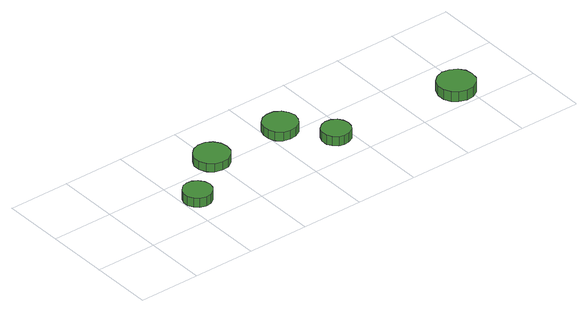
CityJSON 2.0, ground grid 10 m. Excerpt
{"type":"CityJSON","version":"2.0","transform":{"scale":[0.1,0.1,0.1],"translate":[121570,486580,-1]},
"CityObjects":{
"tree1":{"type":"SolitaryVegetationObject","attributes":{"function":"something"}},
"tree2":{"type":"SolitaryVegetationObject","attributes":{"function":"something"},"geometry":[{"type":"MultiSurface","lod":"1","boundaries":[[[0,1,2,3,4,5,6,7,8,9,10,11,12,13,14]],[[15,16,17,18,19,20,21,22,23,24,25,26,27,28,29]],[[0,29,28,1]],[[1,28,27,2]],[[2,27,26,3]],[[3,26,25,4]],[[4,25,24,5]],[[5,24,23,6]],[[6,23,22,7]],[[7,22,21,8]],[[8,21,20,9]],[[9,20,19,10]],[[10,19,18,11]],[[11,18,17,12]],[[12,17,16,13]],[[13,16,15,14]],[[14,15,29,0]]]}]},
"tree3":{"type":"SolitaryVegetationObject","attributes":{"function":"something"},"geometry":[{"type":"MultiSurface","lod":"1","boundaries":[[[30,31,32,33,34,35,36,37,38,39,40,41,42,43,44]],[[45,46,47,48,49,50,51,52,53,54,55,56,57,58,59]],[[30,59,58,31]],[[31,58,57,32]],[[32,57,56,33]],[[33,56,55,34]],[[34,55,54,35]],[[35,54,53,36]],[[36,53,52,37]],[[37,52,51,38]],[[38,51,50,39]],[[39,50,49,40]],[[40,49,48,41]],[[41,48,47,42]],[[42,47,46,43]],[[43,46,45,44]],[[44,45,59,30]]]}]},
"tree4":{"type":"SolitaryVegetationObject","attributes":{"function":"something"}},
"tree5":{"type":"SolitaryVegetationObject","attributes":{"function":"something"},"geometry":[{"type":"MultiSurface","lod":"1","boundaries":[[[60,61,62,63,64,65,66,67,68,69,70,71,72,73,74]],[[75,76,77,78,79,80,81,82,83,84,85,86,87,88,89]],[[60,89,88,61]],[[61,88,87,62]],[[62,87,86,63]],[[63,86,85,64]],[[64,85,84,65]],[[65,84,83,66]],[[66,83,82,67]],[[67,82,81,68]],[[68,81,80,69]],[[69,80,79,70]],[[70,79,78,71]],[[71,78,77,72]],[[72,77,76,73]],[[73,76,75,74]],[[74,75,89,60]]]}]},
"tree6":{"type":"SolitaryVegetationObject","attributes":{"function":"something"},"geometry":[{"type":"MultiSurface","lod":"1","boundaries":[[[90,91,92,93,94,95,96,97,98,99,100,101,102,103,104]],[[105,106,107,108,109,110,111,112,113,114,115,116,117,118,119]],[[90,119,118,91]],[[91,118,117,92]],[[92,117,116,93]],[[93,116,115,94]],[[94,115,114,95]],[[95,114,113,96]],[[96,113,112,97]],[[97,112,111,98]],[[98,111,110,99]],[[99,110,109,100]],[[100,109,108,101]],[[101,108,107,102]],[[102,107,106,103]],[[103,106,105,104]],[[104,105,119,90]]]}]},
"tree7":{"type":"SolitaryVegetationObject","attributes":{"function":"something"}},
"tree8":{"type":"SolitaryVegetationObject","attributes":{"function":"something"},"geometry":[{"type":"MultiSurface","lod":"1","boundaries":[[[120,121,122,123,124,125,126,127,128,129,130,131,132,133,134]],[[135,136,137,138,139,140,141,142,143,144,145,146,147,148,149]],[[120,149,148,121]],[[121,148,147,122]],[[122,147,146,123]],[[123,146,145,124]],[[124,145,144,125]],[[125,144,143,126]],[[126,143,142,127]],[[127,142,141,128]],[[128,141,140,129]],[[129,140,139,130]],[[130,139,138,131]],[[131,138,137,132]],[[132,137,136,133]],[[133,136,135,134]],[[134,135,149,120]]]}]}
},
"vertices":[
[147,53,24],[145,62,24],[139,70,24],[131,75,24],[122,76,24],[113,73,24],[106,66,24],[102,58,24],[102,48,24],[106,40,24],[113,33,24],[122,30,24],[131,31,24],[139,36,24],[145,44,24],[145,44,8],[139,36,8],[131,31,8],[122,30,8],[113,33,8],[106,40,8],[102,48,8],[102,58,8],[106,66,8],[113,73,8],[122,76,8],[131,75,8],[139,70,8],[145,62,8],[147,53,8],
[228,115,22],[226,126,22],[219,136,22],[209,142,22],[197,143,22],[186,139,22],[177,131,22],[172,121,22],[172,109,22],[177,98,22],[186,90,22],[197,87,22],[209,88,22],[219,94,22],[226,103,22],[226,103,8],[219,94,8],[209,88,8],[197,87,8],[186,90,8],[177,98,8],[172,109,8],[172,121,8],[177,131,8],[186,139,8],[197,143,8],[209,142,8],[219,136,8],[226,126,8],[228,115,8],
[353,114,23],[350,125,23],[344,134,23],[334,140,23],[323,141,23],[312,138,23],[303,130,23],[299,120,23],[299,108,23],[303,98,23],[312,90,23],[323,87,23],[334,88,23],[344,94,23],[350,103,23],[350,103,8],[344,94,8],[334,88,8],[323,87,8],[312,90,8],[303,98,8],[299,108,8],[299,120,8],[303,130,8],[312,138,8],[323,141,8],[334,140,8],[344,134,8],[350,125,8],[353,114,8],
[400,50,24],[398,59,24],[393,67,24],[384,72,24],[375,73,24],[366,70,24],[359,64,24],[355,55,24],[355,45,24],[359,37,24],[366,30,24],[375,28,24],[384,29,24],[393,33,24],[398,41,24],[398,41,8],[393,33,8],[384,29,8],[375,28,8],[366,30,8],[359,37,8],[355,45,8],[355,55,8],[359,64,8],[366,70,8],[375,73,8],[384,72,8],[393,67,8],[398,59,8],[400,50,8],
[616,35,25],[614,47,25],[607,57,25],[596,63,25],[584,65,25],[572,61,25],[563,53,25],[558,41,25],[558,29,25],[563,18,25],[572,10,25],[584,6,25],[596,7,25],[607,14,25],[614,23,25],[614,23,8],[607,14,8],[596,7,8],[584,6,8],[572,10,8],[563,18,8],[558,29,8],[558,41,8],[563,53,8],[572,61,8],[584,65,8],[596,63,8],[607,57,8],[614,47,8],[616,35,8]
]}
